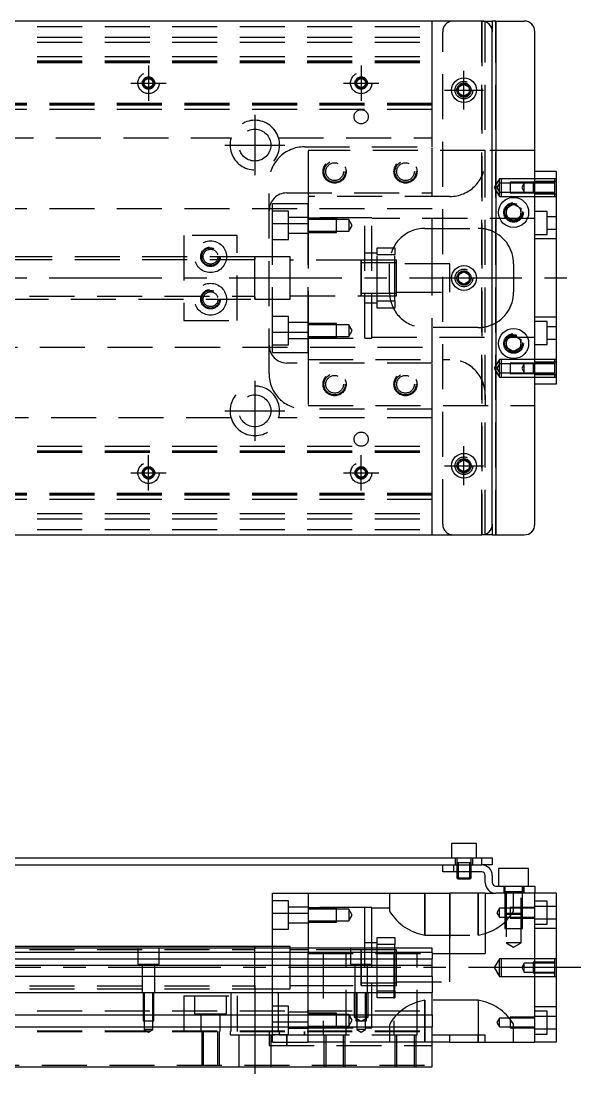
# Model space of a CAD drawing. Extents: x -5 to 615, y -266 to 87.
# Drawn here: x 241 to 399, y -224.6 to 72.5 of the extents above; entities that cross this region are included whole.
import ezdxf

# ---------------------------------------------------------------- set-up
doc = ezdxf.new("R2010")
doc.units = 0
doc.linetypes.add('CENTER', pattern=[50.8, 31.75, -6.35, 6.35, -6.35])
doc.linetypes.add('DASHED', pattern=[19.05, 12.7, -6.35])
doc.layers.get('0').update_dxf_attribs({"linetype": 'CONTINUOUS'})
doc.layers.add('CENTER', color=1, linetype='CENTER')

msp = doc.modelspace()

# ---------------------------------------------------------------- linework, layer by layer
at = {"color": 7, "linetype": 'CONTINUOUS'}
for p, q in [((371, 72.5), (3, 72.5)), ((371, 72.5), (374, 72.5)), ((374, 72.5), (374, 69.5)), ((375, 72.5), (374, 72.5)), ((375, 72.5), (375, -72.5)), ((375, 72.5), (383, 72.5)), ((374, -69.5), (374, 69.5)), ((386, -69.5), (386, 69.5)), ((364.5, 53.87), (366, 54.73)), ((364.5, 52.13), (364.5, 53.87)), ((366, 54.73), (367.5, 53.87)), ((367.5, 53.87), (367.5, 52.13)), ((366, 51.27), (364.5, 52.13)), ((367.5, 52.13), (366, 51.27)), ((386, -36), (386, 36)), ((392, 30), (386, 30)), ((392, 30), (392, -30)), ((378, 19.65), (380, 20.81)), ((380, 20.81), (382, 19.65)), ((378, 17.35), (378, 19.65)), ((382, 19.65), (382, 17.35)), ((380, 16.19), (378, 17.35)), ((382, 17.35), (380, 16.19)), ((307, -6), (307, 6)), ((364.5, 0.87), (366, 1.73)), ((364.5, -0.87), (364.5, 0.87)), ((366, 1.73), (367.5, 0.87)), ((367.5, 0.87), (367.5, -0.87)), ((366, -1.73), (364.5, -0.87)), ((367.5, -0.87), (366, -1.73)), ((378, -17.35), (380, -16.19)), ((378, -19.65), (378, -17.35)), ((380, -16.19), (382, -17.35)), ((382, -17.35), (382, -19.65)), ((380, -20.81), (378, -19.65)), ((382, -19.65), (380, -20.81)), ((392, -30), (386, -30)), ((364.5, -52.13), (366, -51.27)), ((364.5, -53.87), (364.5, -52.13)), ((366, -51.27), (367.5, -52.13)), ((367.5, -52.13), (367.5, -53.87)), ((366, -54.73), (364.5, -53.87)), ((367.5, -53.87), (366, -54.73)), ((374, -69.5), (374, -72.5)), ((3, -72.5), (371, -72.5)), ((374, -72.5), (371, -72.5)), ((374, -72.5), (375, -72.5)), ((375, -72.5), (383, -72.5)), ((369.5, -159.63), (362.5, -159.63)), ((362.5, -159.63), (362.5, -163.63)), ((369.5, -163.63), (369.5, -159.63)), ((237, -163.63), (371, -163.63)), ((237, -165.63), (363, -165.63)), ((360, -167.63), (360, -165.63)), ((363, -165.63), (371, -165.63)), ((363, -165.63), (363, -167.63)), ((363, -165.63), (371, -165.63)), ((371, -165.63), (371, -163.63)), ((371, -163.63), (374, -163.63)), ((374, -165.63), (371, -165.63)), ((374, -163.63), (374, -165.63)), ((363, -167.63), (360, -167.63)), ((371, -167.63), (363, -167.63)), ((364, -167.63), (364, -169.28)), ((364, -169.28), (368, -169.28)), ((364, -169.28), (364.35, -169.63)), ((364.35, -167.63), (364.35, -169.63)), ((367.65, -169.63), (367.65, -167.63)), ((367.65, -169.63), (368, -169.28)), ((368, -169.28), (368, -167.63)), ((372, -170.63), (372, -168.63)), ((374, -168.63), (374, -170.63)), ((384.25, -166.63), (375.75, -166.63)), ((375.75, -166.63), (375.75, -171.63)), ((384.25, -171.63), (384.25, -166.63)), ((367.65, -169.63), (364.35, -169.63)), ((375, -171.63), (383, -171.63)), ((383, -173.63), (383, -171.63)), ((383, -171.63), (386, -171.63)), ((386, -171.63), (386, -173.63)), ((312, -179.3), (312, -173.63)), ((312, -173.63), (322, -173.63)), ((322, -173.63), (362, -173.63)), ((322, -173.63), (322, -189.13)), ((362, -190.63), (362, -173.63)), ((372, -173.63), (362, -173.63)), ((372, -173.63), (375, -173.63)), ((372, -173.63), (372, -190.63)), ((383, -173.63), (375, -173.63)), ((386, -173.63), (383, -173.63)), ((392, -173.63), (386, -173.63)), ((386, -215.63), (386, -173.63)), ((392, -173.63), (392, -215.63)), ((312, -179.3), (322, -179.3)), ((312, -189.13), (312, -179.3)), ((307, -188.63), (232.5, -188.63)), ((357, -189.13), (232.5, -189.13)), ((307, -188.63), (306.99, -188.63)), ((307, -189.13), (307, -188.63)), ((307, -188.63), (307, -188.63)), ((312, -188.63), (307, -188.63)), ((307, -189.13), (307, -188.63)), ((312, -188.63), (307, -188.63)), ((337, -194.63), (337, -189.63)), ((337, -199.63), (337, -189.63)), ((357, -190.38), (357, -189.13)), ((357, -190.38), (232.5, -190.38)), ((232.5, -192.16), (357, -192.16)), ((337, -190.38), (337, -190.63)), ((338, -190.38), (337, -190.38)), ((337, -190.63), (337, -198.88)), ((341.5, -190.38), (338, -190.38)), ((346.5, -190.38), (341.5, -190.38)), ((347, -190.38), (346.5, -190.38)), ((357, -190.38), (357, -192.16)), ((357, -190.63), (372, -190.63)), ((357, -194.05), (357, -192.16)), ((357, -194.05), (232.5, -194.05)), ((357, -197.11), (357, -194.05)), ((357, -197.11), (232.5, -197.11)), ((337, -199.63), (337, -198.88)), ((337, -198.88), (347, -198.88)), ((357, -197.11), (357, -201.63)), ((17, -201.63), (357, -201.63)), ((357, -207.93), (357, -201.63)), ((17, -207.93), (357, -207.93)), ((357, -207.93), (357, -211.33)), ((17, -211.33), (357, -211.33)), ((357, -222.63), (357, -211.33)), ((357, -213.63), (372, -213.63)), ((362, -215.63), (362, -213.63)), ((372, -215.63), (372, -213.63)), ((362, -215.63), (357, -215.63)), ((362, -215.63), (372, -215.63)), ((372, -215.63), (386, -215.63)), ((392, -215.63), (386, -215.63)), ((17, -222.63), (357, -222.63))]:
    msp.add_line(p, q, dxfattribs=at)
at = {"color": 3, "linetype": 'DASHED'}
for p, q in [((357, 62.5), (357, 72.5)), ((371, -72.5), (371, 72.5)), ((371, 72.5), (371, -72.5)), ((372, -72.5), (372, 72.5)), ((375, -72.5), (375, 72.5)), ((17, 71), (357, 71)), ((360, -69.5), (360, 69.5)), ((17, 68), (357, 68)), ((17, 66.5), (357, 66.5)), ((17, 62.5), (357, 62.5)), ((357, 61.25), (357, 62.5)), ((17, 61.25), (357, 61.25)), ((17, 61.11), (357, 61.11)), ((17, 61.1), (357, 61.1)), ((17, 60.8), (357, 60.8)), ((357, 48.75), (357, 61.25)), ((364, 53), (364.03, 53.35)), ((357, 49.2), (17, 49.2)), ((357, 48.9), (17, 48.9)), ((357, 48.89), (17, 48.89)), ((357, 48.75), (17, 48.75)), ((357, 47.5), (357, 48.75)), ((357, 47.5), (17, 47.5)), ((357, 39.5), (357, 47.5)), ((193.71, 39.5), (300.29, 39.5)), ((313.71, 39.5), (357, 39.5)), ((357, 37), (357, 39.5)), ((321, 37), (357, 37)), ((322, 36), (322, 23)), ((372, 36), (322, 36)), ((357, 24), (357, 37)), ((386, 36), (372, 36)), ((372, 33), (372, 36)), ((311, -27), (311, 27)), ((376, 28), (374.56, 25.5)), ((376, 26.75), (375.28, 25.5)), ((376, 26.75), (376, 28)), ((376.5, 28), (376, 28)), ((376, 24.25), (376, 26.75)), ((379, 26.75), (376, 26.75)), ((376.5, 28), (376.5, 23)), ((386, 28), (376.5, 28)), ((379, 27), (379, 24)), ((386, 27), (379, 27)), ((386, 26.75), (379, 26.75)), ((383, 26.75), (382.28, 25.5)), ((383, 24.25), (383, 26.75)), ((385.5, 27), (385.5, 24)), ((391.5, 28), (386, 28)), ((392, 27.25), (386, 27.25)), ((391.5, 27), (386, 27)), ((391.5, 26.75), (386, 26.75)), ((391.5, 28), (391.5, 23)), ((392, 28), (391.5, 28)), ((316, 24), (357, 24)), ((357, 4), (357, 24)), ((374.56, 25.5), (376, 23)), ((375.28, 25.5), (376, 24.25)), ((376, 23), (376, 24.25)), ((376, 24.25), (379, 24.25)), ((379, 24.25), (386, 24.25)), ((379, 24), (386, 24)), ((382.28, 25.5), (383, 24.25)), ((386, 24.25), (391.5, 24.25)), ((386, 24), (391.5, 24)), ((312, 21), (322, 21)), ((312, 15.33), (312, 21)), ((322, 23), (322, 15.33)), ((362, 23), (322, 23)), ((322, 15.33), (322, 21)), ((376, 23), (376.5, 23)), ((376.5, 23), (386, 23)), ((386, 23.75), (392, 23.75)), ((386, 23), (391.5, 23)), ((391.5, 23), (392, 23)), ((357, 19.5), (93.97, 19.5)), ((316.5, 18.85), (312, 18.85)), ((316.5, 10.85), (316.5, 18.85)), ((382.48, 18.79), (382.5, 18.5)), ((389.5, 18.75), (386, 18.75)), ((389.5, 12.25), (389.5, 18.75)), ((312, 15.33), (322, 15.33)), ((312, -15.33), (312, 15.33)), ((322, 17.1), (316.5, 17.1)), ((338, 17), (322, 17)), ((338, 17), (322, 17)), ((330, 16.85), (322, 16.85)), ((330, 16.5), (322, 16.5)), ((322, -15.33), (322, 15.33)), ((322, 15.33), (322, -15.33)), ((330, 12.85), (330, 16.85)), ((333.5, 16.5), (330, 16.5)), ((333.5, 16.5), (333.5, 13.2)), ((334.45, 14.85), (333.5, 16.5)), ((338, -17), (338, 17)), ((340, 17), (338, 17)), ((340, -17), (340, 17)), ((386, 16.75), (340, 16.75)), ((392, 17.25), (389.5, 17.25)), ((302, 12), (287, 12)), ((287, 12), (287, -12)), ((302, -12), (302, 12)), ((316.5, 12.6), (322, 12.6)), ((322, 13.2), (330, 13.2)), ((322, 12.85), (330, 12.85)), ((330, 13.2), (333.5, 13.2)), ((333.5, 13.2), (334.45, 14.85)), ((355, 14), (370, 14)), ((386, 12.25), (389.5, 12.25)), ((389.5, 13.75), (392, 13.75)), ((312, 10.85), (316.5, 10.85)), ((392, 11), (386, 11)), ((307, 6), (217, 6)), ((312, 6), (306.99, 6)), ((307, -6), (307, 6)), ((307, 6), (307, 5.33)), ((307, -6), (307, 6)), ((307, 6), (307, 5.33)), ((317, 6), (307, 6)), ((317, -6), (317, 6)), ((341.5, 7), (338, 7)), ((341.5, 8.5), (346.5, 8.5)), ((341.5, 6.5), (341.5, 8.5)), ((341.5, -6.5), (341.5, 6.5)), ((346.5, 6.5), (341.5, 6.5)), ((346.5, 8.5), (346.5, 6.5)), ((346.5, -6.5), (346.5, 6.5)), ((307, 5.13), (72, 5.13)), ((336.99, 5), (317, 5)), ((337, 5), (317, 5)), ((337, -5), (337, 5)), ((337, 4.25), (337, 5)), ((337, 4.44), (337, 5)), ((337, 5), (337, 4.44)), ((346.5, 5), (337, 5)), ((337, 5), (336.99, 5)), ((346.5, 5), (336.99, 5)), ((337, 4.44), (337, -4.44)), ((337, 4.25), (337, -4.25)), ((347, 4.25), (337, 4.25)), ((345, -4), (345, 4)), ((347, 5), (346.5, 5)), ((347, 0), (347, 5)), ((362, 4), (347, 4)), ((357, -4), (357, 4)), ((362, 0), (362, 4)), ((380, 4), (380, -4)), ((347, -5), (347, 0)), ((362, -4), (362, 0)), ((364, 0), (364.02, 0.3)), ((72, -5.12), (307, -5.12)), ((307, -5.33), (307, -6)), ((307, -5.33), (307, -6)), ((317, -5), (336.99, -5)), ((317, -5), (337, -5)), ((337, -5), (337, -4.25)), ((337, -4.25), (347, -4.25)), ((337, -5), (337, -4.44)), ((337, -4.44), (337, -5)), ((336.99, -5), (337, -5)), ((337, -5), (346.5, -5)), ((336.99, -5), (346.5, -5)), ((346.5, -5), (347, -5)), ((347, -4), (362, -4)), ((357, -24), (357, -4)), ((217, -6), (307, -6)), ((306.99, -6), (312, -6)), ((307, -6), (307, -6)), ((307, -6), (307, -6)), ((307, -6), (317, -6)), ((338, -7), (341.5, -7)), ((341.5, -6.5), (346.5, -6.5)), ((341.5, -8.5), (341.5, -6.5)), ((346.5, -8.5), (341.5, -8.5)), ((346.5, -6.5), (346.5, -8.5)), ((316.5, -10.85), (312, -10.85)), ((316.5, -18.85), (316.5, -10.85)), ((386, -11), (392, -11)), ((287, -12), (302, -12)), ((322, -12.6), (316.5, -12.6)), ((330, -12.85), (322, -12.85)), ((330, -13.2), (322, -13.2)), ((330, -16.85), (330, -12.85)), ((333.5, -13.2), (330, -13.2)), ((333.5, -13.2), (333.5, -16.5)), ((334.45, -14.85), (333.5, -13.2)), ((333.5, -16.5), (334.45, -14.85)), ((370, -14), (355, -14)), ((389.5, -12.25), (386, -12.25)), ((389.5, -18.75), (389.5, -12.25)), ((392, -13.75), (389.5, -13.75)), ((312, -15.33), (322, -15.33)), ((312, -21), (312, -15.33)), ((316.5, -17.1), (322, -17.1)), ((322, -21), (322, -15.33)), ((322, -15.33), (322, -23)), ((322, -16.5), (330, -16.5)), ((322, -16.85), (330, -16.85)), ((322, -17), (338, -17)), ((322, -17), (338, -17)), ((330, -16.5), (333.5, -16.5)), ((338, -17), (340, -17)), ((340, -16.75), (386, -16.75)), ((389.5, -17.25), (392, -17.25)), ((93.97, -19.5), (357, -19.5)), ((312, -18.85), (316.5, -18.85)), ((382.48, -18.21), (382.5, -18.5)), ((386, -18.75), (389.5, -18.75)), ((312, -21), (322, -21)), ((322, -23), (362, -23)), ((322, -23), (322, -36)), ((376, -23), (374.56, -25.5)), ((376, -24.25), (376, -23)), ((376.5, -23), (376, -23)), ((376.5, -23), (376.5, -28)), ((386, -23), (376.5, -23)), ((391.5, -23), (386, -23)), ((392, -23.75), (386, -23.75)), ((391.5, -23), (391.5, -28)), ((392, -23), (391.5, -23)), ((357, -24), (316, -24)), ((357, -37), (357, -24)), ((374.56, -25.5), (376, -28)), ((376, -24.25), (375.28, -25.5)), ((375.28, -25.5), (376, -26.75)), ((376, -26.75), (376, -24.25)), ((379, -24.25), (376, -24.25)), ((379, -24), (379, -27)), ((386, -24), (379, -24)), ((386, -24.25), (379, -24.25)), ((383, -24.25), (382.28, -25.5)), ((382.28, -25.5), (383, -26.75)), ((383, -26.75), (383, -24.25)), ((385.5, -24), (385.5, -27)), ((391.5, -24), (386, -24)), ((391.5, -24.25), (386, -24.25)), ((376, -28), (376, -26.75)), ((376, -26.75), (379, -26.75)), ((376, -28), (376.5, -28)), ((376.5, -28), (386, -28)), ((379, -26.75), (386, -26.75)), ((379, -27), (386, -27)), ((386, -26.75), (391.5, -26.75)), ((386, -27), (391.5, -27)), ((386, -27.25), (392, -27.25)), ((386, -28), (391.5, -28)), ((391.5, -28), (392, -28)), ((372, -33), (372, -36)), ((357, -37), (321, -37)), ((322, -36), (386, -36)), ((357, -39.5), (357, -37)), ((300.29, -39.5), (193.71, -39.5)), ((357, -39.5), (313.71, -39.5)), ((357, -47.5), (357, -39.5)), ((17, -47.5), (357, -47.5)), ((357, -48.75), (357, -47.5)), ((17, -48.75), (357, -48.75)), ((17, -48.89), (357, -48.89)), ((17, -48.9), (357, -48.9)), ((17, -49.2), (357, -49.2)), ((357, -61.25), (357, -48.75)), ((367.97, -52.67), (368, -53)), ((357, -60.8), (17, -60.8)), ((357, -61.1), (17, -61.1)), ((357, -61.11), (17, -61.11)), ((357, -61.25), (17, -61.25)), ((357, -62.5), (357, -61.25)), ((357, -62.5), (17, -62.5)), ((357, -72.5), (357, -62.5)), ((17, -66.5), (357, -66.5)), ((17, -68), (357, -68)), ((17, -71), (357, -71)), ((363.5, -163.63), (363.5, -165.63)), ((364, -163.63), (364, -167.63)), ((368, -165.03), (364, -165.03)), ((364, -165.63), (364, -167.63)), ((364.35, -165.03), (364.35, -167.63)), ((367.65, -167.63), (367.65, -165.03)), ((368, -167.63), (368, -163.63)), ((368, -167.63), (368, -165.63)), ((368.5, -165.63), (368.5, -163.63)), ((377.25, -171.63), (377.25, -173.63)), ((377.5, -171.63), (377.5, -183.63)), ((382.5, -183.63), (382.5, -171.63)), ((382.75, -173.63), (382.75, -171.63)), ((345, -173.63), (345, -178.36)), ((355, -185.43), (355, -173.63)), ((355, -173.63), (355, -185.43)), ((362, -173.63), (362, -190.63)), ((370, -173.63), (370, -185.43)), ((370, -185.43), (370, -173.63)), ((382.5, -173.23), (377.5, -173.23)), ((377.9, -173.23), (377.9, -187.63)), ((380, -178.36), (380, -173.63)), ((382.1, -187.63), (382.1, -173.23)), ((316.5, -175.78), (312, -175.78)), ((316.5, -183.78), (316.5, -175.78)), ((322, -177.53), (316.5, -177.53)), ((338, -177.63), (322, -177.63)), ((330, -177.78), (322, -177.78)), ((330, -178.13), (322, -178.13)), ((330, -181.78), (330, -177.78)), ((333.5, -178.13), (330, -178.13)), ((333.5, -178.13), (333.5, -181.43)), ((334.45, -179.78), (333.5, -178.13)), ((338, -189.13), (338, -177.63)), ((340, -177.63), (338, -177.63)), ((340, -189.13), (340, -177.63)), ((345, -177.88), (340, -177.88)), ((376, -177.88), (375.28, -179.13)), ((376, -180.38), (376, -177.88)), ((379, -177.88), (376, -177.88)), ((379, -177.63), (379, -180.63)), ((386, -177.63), (379, -177.63)), ((386, -177.88), (379, -177.88)), ((389.5, -175.88), (386, -175.88)), ((392, -177.38), (386, -177.38)), ((389.5, -182.38), (389.5, -175.88)), ((333.5, -181.43), (334.45, -179.78)), ((375.28, -179.13), (376, -180.38)), ((376, -180.38), (379, -180.38)), ((377.5, -179.23), (379, -179.23)), ((377.5, -179.23), (377.9, -179.63)), ((379, -179.63), (377.9, -179.63)), ((379, -179.23), (382.5, -179.23)), ((382.1, -179.63), (379, -179.63)), ((379, -180.38), (386, -180.38)), ((379, -180.63), (386, -180.63)), ((382.1, -179.63), (382.5, -179.23)), ((386, -180.88), (392, -180.88)), ((312, -183.78), (316.5, -183.78)), ((316.5, -182.03), (322, -182.03)), ((322, -181.43), (330, -181.43)), ((322, -181.78), (330, -181.78)), ((330, -181.43), (333.5, -181.43)), ((377.5, -183.63), (382.5, -183.63)), ((386, -182.38), (389.5, -182.38)), ((392, -183.63), (386, -183.63)), ((341.5, -186.13), (346.5, -186.13)), ((341.5, -188.13), (341.5, -186.13)), ((346.5, -186.13), (346.5, -188.13)), ((355, -185.43), (370, -185.43)), ((72, -189.5), (307, -189.5)), ((274, -189.13), (274, -193.63)), ((280, -193.63), (280, -189.13)), ((307, -188.63), (307, -189.3)), ((307, -200.63), (307, -189.13)), ((307, -194.43), (307, -189.13)), ((317, -188.63), (312, -188.63)), ((312, -201.63), (312, -189.13)), ((317, -189.13), (317, -188.63)), ((317, -194.63), (317, -189.13)), ((322, -189.63), (317, -189.63)), ((322, -189.13), (322, -190.63)), ((337, -189.63), (322, -189.63)), ((334, -189.13), (334, -193.63)), ((338, -189.63), (336.99, -189.63)), ((337, -189.63), (337, -190.19)), ((337, -190.19), (337, -189.63)), ((341.5, -187.63), (338, -187.63)), ((338, -190.63), (338, -189.13)), ((341.5, -189.63), (338, -189.63)), ((340, -193.63), (340, -189.13)), ((340, -193.63), (340, -189.13)), ((346.5, -188.13), (341.5, -188.13)), ((341.5, -189.13), (341.5, -188.13)), ((341.5, -190.63), (341.5, -189.13)), ((346.5, -189.63), (341.5, -189.63)), ((346.5, -189.13), (346.5, -188.13)), ((346.5, -190.63), (346.5, -189.13)), ((347, -189.63), (346.5, -189.63)), ((347, -190.63), (347, -189.63)), ((380, -187.63), (377.9, -187.63)), ((377.9, -187.63), (380, -188.84)), ((382.1, -187.63), (380, -187.63)), ((380, -188.84), (382.1, -187.63)), ((322, -190.63), (357, -190.63)), ((322, -201.63), (322, -190.63)), ((326.25, -190.63), (326.25, -213.63)), ((332.75, -213.63), (332.75, -190.63)), ((337, -190.19), (337, -190.63)), ((337, -190.63), (337, -194.43)), ((338, -194.63), (338, -190.63)), ((341.5, -201.13), (341.5, -190.63)), ((346.25, -190.63), (346.25, -213.63)), ((346.5, -201.13), (346.5, -190.63)), ((347, -199.63), (347, -190.63)), ((352.75, -213.63), (352.75, -190.63)), ((362, -198.63), (362, -190.63)), ((376, -192.13), (374.56, -194.63)), ((376, -197.13), (376, -192.13)), ((376.5, -192.13), (376, -192.13)), ((376.5, -192.13), (376.5, -197.13)), ((386, -192.13), (376.5, -192.13)), ((385.5, -193.13), (385.5, -196.13)), ((386, -193.13), (385.5, -193.13)), ((391.5, -192.13), (386, -192.13)), ((391.5, -193.13), (386, -193.13)), ((391.5, -192.13), (391.5, -197.13)), ((392, -192.13), (391.5, -192.13)), ((274, -193.63), (280, -193.63)), ((275.25, -193.63), (275.25, -201.63)), ((278.75, -201.63), (278.75, -193.63)), ((307, -200.63), (307, -194.43)), ((317, -200.63), (317, -194.63)), ((334, -193.63), (340, -193.63)), ((335.25, -193.63), (335.25, -201.63)), ((337, -194.43), (337, -199.07)), ((338.75, -201.63), (338.75, -193.63)), ((340, -194.63), (340, -193.63)), ((340, -211.63), (340, -194.63)), ((374.56, -194.63), (376, -197.13)), ((383, -193.38), (382.28, -194.63)), ((382.28, -194.63), (383, -195.88)), ((383, -195.88), (383, -193.38)), ((385.5, -193.38), (383, -193.38)), ((383, -195.88), (385.5, -195.88)), ((391.5, -193.38), (385.5, -193.38)), ((385.5, -195.88), (391.5, -195.88)), ((337, -199.63), (337, -199.07)), ((337, -199.07), (337, -199.63)), ((347, -198.63), (362, -198.63)), ((376, -197.13), (376.5, -197.13)), ((376.5, -197.13), (386, -197.13)), ((385.5, -196.13), (386, -196.13)), ((386, -196.13), (391.5, -196.13)), ((386, -197.13), (391.5, -197.13)), ((391.5, -197.13), (392, -197.13)), ((72, -199.75), (307, -199.75)), ((72, -200.63), (307, -200.63)), ((275.5, -201.63), (275.5, -207.93)), ((275.75, -201.63), (275.75, -209.63)), ((278.25, -209.63), (278.25, -201.63)), ((278.5, -207.93), (278.5, -201.63)), ((300.29, -212.63), (300.29, -201.63)), ((306.99, -200.63), (307, -200.63)), ((307, -200.63), (307, -200.63)), ((307, -200.63), (307, -200.63)), ((307, -200.63), (312, -200.63)), ((307, -200.63), (312, -200.63)), ((312, -200.63), (317, -200.63)), ((312, -207.93), (312, -201.63)), ((313.71, -212.63), (313.71, -201.63)), ((317, -199.63), (322, -199.63)), ((322, -199.63), (337, -199.63)), ((322, -207.93), (322, -201.63)), ((335, -201.63), (335, -208.63)), ((335.5, -201.63), (335.5, -207.93)), ((335.75, -201.63), (335.75, -209.63)), ((336.99, -199.63), (346.5, -199.63)), ((337, -199.63), (346.5, -199.63)), ((338.25, -209.63), (338.25, -201.63)), ((338.5, -207.93), (338.5, -201.63)), ((339, -208.63), (339, -201.63)), ((341.5, -201.13), (346.5, -201.13)), ((341.5, -203.13), (341.5, -201.13)), ((346.5, -199.63), (347, -199.63)), ((346.5, -201.13), (346.5, -203.13)), ((287, -202.63), (302, -202.63)), ((287, -202.63), (287, -207.93)), ((290, -202.63), (290, -207.63)), ((299, -207.63), (299, -202.63)), ((302, -202.63), (302, -207.93)), ((346.5, -203.13), (341.5, -203.13)), ((370, -203.83), (355, -203.83)), ((355, -215.63), (355, -203.83)), ((355, -203.83), (355, -211.33)), ((370, -203.83), (370, -215.63)), ((17, -206.78), (357, -206.78)), ((275.5, -207.93), (275.5, -209.63)), ((278.5, -209.63), (278.5, -207.93)), ((287, -207.93), (287, -211.33)), ((290, -207.63), (299, -207.63)), ((291.75, -207.63), (291.75, -212.63)), ((297.25, -212.63), (297.25, -207.63)), ((302, -207.93), (302, -211.33)), ((316.5, -205.48), (312, -205.48)), ((312, -209.96), (312, -207.93)), ((316.5, -213.48), (316.5, -205.48)), ((322, -207.23), (316.5, -207.23)), ((330, -207.48), (322, -207.48)), ((330, -207.83), (322, -207.83)), ((322, -211.33), (322, -207.93)), ((330, -211.33), (330, -207.48)), ((333.5, -207.83), (330, -207.83)), ((333.5, -207.83), (333.5, -211.13)), ((334.45, -209.48), (333.5, -207.83)), ((335.5, -207.93), (335.5, -209.63)), ((338.5, -209.63), (338.5, -207.93)), ((386, -205.63), (392, -205.63)), ((389.5, -206.88), (386, -206.88)), ((389.5, -213.38), (389.5, -206.88)), ((275.5, -209.63), (278.5, -209.63)), ((275.75, -209.63), (275.75, -212.13)), ((278.25, -212.13), (278.25, -209.63)), ((312, -209.96), (322, -209.96)), ((312, -211.33), (312, -209.96)), ((333.5, -211.13), (334.45, -209.48)), ((339, -208.63), (335, -208.63)), ((335, -208.63), (337, -209.78)), ((335.5, -209.63), (338.5, -209.63)), ((335.75, -209.63), (335.75, -212.13)), ((337, -209.78), (339, -208.63)), ((338.25, -212.13), (338.25, -209.63)), ((345, -210.9), (345, -215.63)), ((376, -208.88), (375.28, -210.13)), ((375.28, -210.13), (376, -211.38)), ((376, -211.38), (376, -208.88)), ((379, -208.88), (376, -208.88)), ((379, -208.63), (379, -211.63)), ((386, -208.63), (379, -208.63)), ((386, -208.88), (379, -208.88)), ((380, -215.63), (380, -210.9)), ((392, -208.38), (386, -208.38)), ((17, -212.48), (357, -212.48)), ((17, -212.63), (357, -212.63)), ((278.25, -212.13), (275.75, -212.13)), ((275.75, -212.13), (277, -212.85)), ((277, -212.85), (278.25, -212.13)), ((287, -211.33), (287, -212.63)), ((292, -212.63), (292, -222.13)), ((292.4, -212.63), (292.4, -222.13)), ((296.6, -222.13), (296.6, -212.63)), ((297, -222.13), (297, -212.63)), ((300, -212.63), (300, -213.63)), ((300, -213.63), (314, -213.63)), ((302, -211.33), (302, -212.63)), ((302.5, -213.63), (302.5, -222.63)), ((311, -212.63), (311, -213.63)), ((311, -213.63), (311, -216.63)), ((311.5, -213.63), (311.5, -222.63)), ((312, -212.63), (312, -211.33)), ((312, -215.63), (312, -212.63)), ((312, -213.48), (316.5, -213.48)), ((314, -213.63), (314, -212.63)), ((314, -213.63), (321, -213.63)), ((316, -216.63), (316, -213.63)), ((316, -213.63), (316, -215.63)), ((316.5, -211.73), (322, -211.73)), ((321, -213.63), (321, -212.63)), ((321, -212.63), (321, -213.63)), ((321, -213.63), (357, -213.63)), ((322, -211.13), (330, -211.13)), ((322, -213.63), (322, -211.33)), ((322, -211.48), (330, -211.48)), ((322, -211.63), (338, -211.63)), ((322, -215.63), (322, -213.63)), ((326.5, -213.63), (326.5, -222.63)), ((327, -213.63), (327, -222.63)), ((330, -211.13), (333.5, -211.13)), ((330, -211.48), (330, -211.33)), ((332, -222.63), (332, -213.63)), ((332.5, -222.63), (332.5, -213.63)), ((338.25, -212.13), (335.75, -212.13)), ((335.75, -212.13), (337, -212.85)), ((337, -212.85), (338.25, -212.13)), ((338, -211.63), (340, -211.63)), ((340, -211.38), (345, -211.38)), ((346.5, -213.63), (346.5, -222.63)), ((347, -213.63), (347, -222.63)), ((352, -222.63), (352, -213.63)), ((352.5, -222.63), (352.5, -213.63)), ((355, -211.33), (355, -213.63)), ((355, -213.63), (355, -215.63)), ((370, -215.63), (370, -213.63)), ((376, -211.38), (379, -211.38)), ((379, -211.38), (386, -211.38)), ((379, -211.63), (386, -211.63)), ((386, -211.88), (392, -211.88)), ((386, -213.38), (389.5, -213.38)), ((311, -216.63), (357, -216.63)), ((312, -215.63), (322, -215.63)), ((316, -215.63), (316, -216.63)), ((326.5, -215.63), (322, -215.63)), ((332.5, -215.63), (326.5, -215.63)), ((346.5, -215.63), (332.5, -215.63)), ((352.5, -215.63), (346.5, -215.63)), ((357, -215.63), (352.5, -215.63)), ((94.5, -222.13), (357, -222.13))]:
    msp.add_line(p, q, dxfattribs=at)
at = {"color": 1, "linetype": 'CENTER'}
for p, q in [((366, 47.5), (366, 58.5)), ((360.5, 53), (371.5, 53)), ((366, -58.5), (366, -47.5)), ((360.5, -53), (371.5, -53))]:
    msp.add_line(p, q, dxfattribs=at)
at = {"color": 3, "linetype": 'DASHED'}
for points in [[(345, -178.36), (345.03, -178.59), (345.13, -178.85, 0.219648), (355, -185.43)], [(370, -185.43, 0.218679), (379.84, -178.91), (379.96, -178.61), (380, -178.36)], [(355, -203.83, 0.218679), (345.16, -210.35), (345.04, -210.65), (345, -210.9)], [(380, -210.9), (379.97, -210.67), (379.87, -210.41, 0.219648), (370, -203.83)]]:
    msp.add_lwpolyline(points, format="xyb", dxfattribs=at)
for centre, radius in [((277, 55), 3), ((277, 55), 1.75), ((277, 55), 1.5), ((337, 55), 3), ((337, 55), 1.75), ((337, 55), 1.5), ((277, 55), 1.25), ((337, 55), 1.25), ((366, 53), 2.5), ((366, 53), 2), ((337, 45.5), 2), ((307, 37.5), 4.5), ((329.5, 30), 3.25), ((329.5, 30), 3), ((349.5, 30), 3.25), ((349.5, 30), 3), ((329.5, 30), 2.5), ((349.5, 30), 2.5), ((380, 18.5), 2.75), ((380, 18.5), 2.5), ((294.5, 6), 4.5), ((294.5, 6), 2.75), ((294.5, 6), 2.5), ((294.5, 6), 2.1), ((366, 0), 2.5), ((366, 0), 2), ((294.5, -6), 4.5), ((294.5, -6), 2.75), ((294.5, -6), 2.5), ((294.5, -6), 2.1), ((380, -18.5), 2.75), ((380, -18.5), 2.5), ((329.5, -30), 3.25), ((329.5, -30), 3), ((329.5, -30), 2.5), ((349.5, -30), 3.25), ((349.5, -30), 3), ((349.5, -30), 2.5), ((307, -37.5), 4.5), ((337, -45.5), 2), ((366, -53), 2.5), ((277, -55), 3), ((277, -55), 1.75), ((337, -55), 3), ((337, -55), 1.75), ((366, -53), 2), ((277, -55), 1.5), ((277, -55), 1.25), ((337, -55), 1.5), ((337, -55), 1.25)]:
    msp.add_circle(centre, radius, dxfattribs=at)
at = {"color": 7, "linetype": 'CONTINUOUS'}
for centre, radius in [((366, 53), 3.5), ((380, 18.5), 4.25), ((366, 0), 3.5), ((380, -18.5), 4.25), ((366, -53), 3.5)]:
    msp.add_circle(centre, radius, dxfattribs=at)
at = {"color": 3, "linetype": 'DASHED'}
for centre, radius, start, end in [((363, 69.5), 3, 90, 180), ((307, 37.5), 7, 16.6015, 163.3984), ((307, 37.5), 7, 163.3984, 16.6015), ((321, 27), 10, 90, 180), ((362, 33), 10, 270, 0), ((316, 19), 5, 90, 180), ((355, 4), 10, 90, 180), ((370, 4), 10, 66.4218, 90), ((370, 4), 10, 0, 66.4218), ((355, -4), 10, 180, 270), ((370, -4), 10, 293.5782, 0), ((370, -4), 10, 270, 293.5782), ((316, -19), 5, 180, 270), ((362, -33), 10, 0, 90), ((321, -27), 10, 180, 270), ((307, -37.5), 7, 343.3984, 196.6015), ((307, -37.5), 7, 196.6015, 343.3984), ((363, -69.5), 3, 180, 270)]:
    msp.add_arc(centre, radius, start, end, dxfattribs=at)
at = {"color": 7, "linetype": 'CONTINUOUS'}
for centre, radius, start, end in [((371, 69.5), 3, 0, 90), ((383, 69.5), 3, 0, 90), ((366, 53), 1.65, 155.38, 180), ((366, 53), 1.65, 144.62, 155.38), ((366, 53), 1.65, 95.38, 144.62), ((366, 53), 1.65, 84.62, 95.38), ((366, 53), 1.65, 35.38, 84.62), ((366, 53), 1.65, 24.62, 35.38), ((366, 53), 1.65, 335.38, 24.62), ((366, 53), 1.65, 180, 204.62), ((366, 53), 1.65, 204.62, 215.38), ((366, 53), 1.65, 215.38, 264.62), ((366, 53), 1.65, 264.62, 275.38), ((366, 53), 1.65, 275.38, 324.62), ((366, 53), 1.65, 324.62, 335.38), ((380, 18.5), 2.1, 162.2472, 180), ((380, 18.5), 2.1, 180, 197.7528), ((380, 18.5), 2.1, 137.7528, 162.2472), ((380, 18.5), 2.1, 197.7528, 222.2472), ((380, 18.5), 2.1, 102.2472, 137.7528), ((380, 18.5), 2.1, 77.7528, 102.2472), ((380, 18.5), 2.1, 42.2472, 77.7528), ((380, 18.5), 2.1, 17.7528, 42.2472), ((380, 18.5), 2.1, 317.7528, 342.2472), ((380, 18.5), 2.1, 342.2472, 17.7528), ((380, 18.5), 2.1, 222.2472, 257.7528), ((380, 18.5), 2.1, 257.7528, 282.2472), ((380, 18.5), 2.1, 282.2472, 317.7528), ((366, 0), 1.65, 155.38, 180), ((366, 0), 1.65, 180, 204.62), ((366, 0), 1.65, 144.62, 155.38), ((366, 0), 1.65, 95.38, 144.62), ((366, 0), 1.65, 84.62, 95.38), ((366, 0), 1.65, 35.38, 84.62), ((366, 0), 1.65, 24.62, 35.38), ((366, 0), 1.65, 335.38, 24.62), ((366, 0), 1.65, 204.62, 215.38), ((366, 0), 1.65, 215.38, 264.62), ((366, 0), 1.65, 264.62, 275.38), ((366, 0), 1.65, 275.38, 324.62), ((366, 0), 1.65, 324.62, 335.38), ((380, -18.5), 2.1, 137.7528, 162.2472), ((380, -18.5), 2.1, 102.2472, 137.7528), ((380, -18.5), 2.1, 77.7528, 102.2472), ((380, -18.5), 2.1, 42.2472, 77.7528), ((380, -18.5), 2.1, 17.7528, 42.2472), ((380, -18.5), 2.1, 162.2472, 180), ((380, -18.5), 2.1, 180, 197.7528), ((380, -18.5), 2.1, 197.7528, 222.2472), ((380, -18.5), 2.1, 222.2472, 257.7528), ((380, -18.5), 2.1, 257.7528, 282.2472), ((380, -18.5), 2.1, 282.2472, 317.7528), ((380, -18.5), 2.1, 317.7528, 342.2472), ((380, -18.5), 2.1, 342.2472, 17.7528), ((366, -53), 1.65, 155.38, 180), ((366, -53), 1.65, 180, 204.62), ((366, -53), 1.65, 144.62, 155.38), ((366, -53), 1.65, 95.38, 144.62), ((366, -53), 1.65, 84.62, 95.38), ((366, -53), 1.65, 35.38, 84.62), ((366, -53), 1.65, 24.62, 35.38), ((366, -53), 1.65, 335.38, 24.62), ((366, -53), 1.65, 204.62, 215.38), ((366, -53), 1.65, 215.38, 264.62), ((366, -53), 1.65, 264.62, 275.38), ((366, -53), 1.65, 275.38, 324.62), ((366, -53), 1.65, 324.62, 335.38), ((371, -69.5), 3, 270, 0), ((383, -69.5), 3, 270, 0), ((371, -168.63), 3, 0, 90), ((371, -168.63), 1, 0, 90), ((375, -170.63), 3, 180, 270), ((375, -170.63), 1, 180, 270)]:
    msp.add_arc(centre, radius, start, end, dxfattribs=at)
at = {"layer": 'CENTER', "color": 1, "linetype": 'CENTER'}
for p, q in [((277, 60), (277, 50)), ((337, 60), (337, 50)), ((272, 55), (282, 55)), ((332, 55), (342, 55)), ((307, 46), (307, 29)), ((298.5, 37.5), (315.5, 37.5)), ((-5, 0), (399, 0)), ((307, -29), (307, -46)), ((298.5, -37.5), (315.5, -37.5)), ((277, -60), (277, -50)), ((337, -60), (337, -50)), ((272, -55), (282, -55)), ((332, -55), (342, -55)), ((399, -194.63), (-5, -194.63)), ((307, -199.63), (307, -224.63))]:
    msp.add_line(p, q, dxfattribs=at)

doc.saveas('drawing.dxf')
